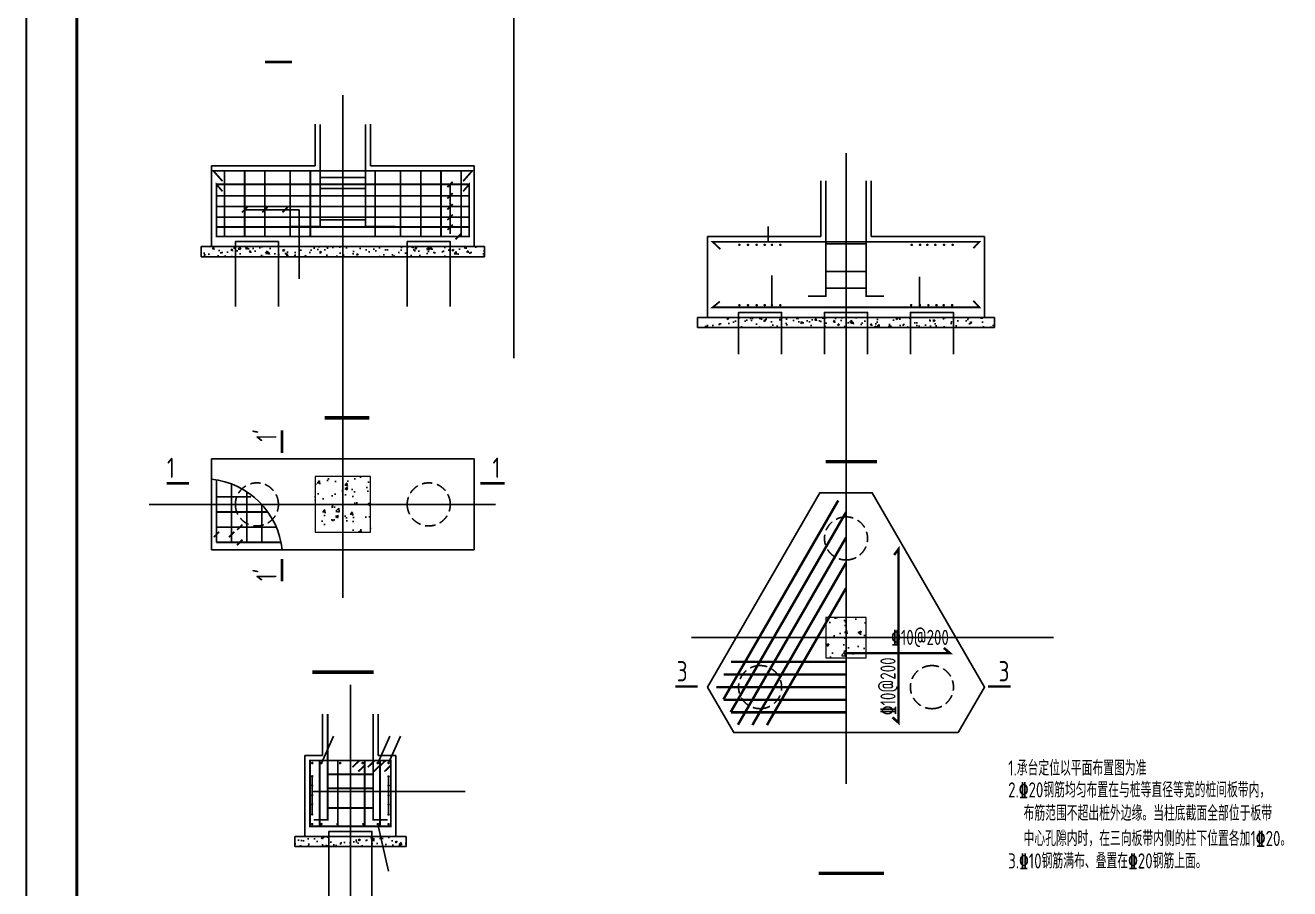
# Model space of a CAD drawing. Extents: x 447413 to 2975780, y -1432727 to 1301644.
# Drawn here: x 2253682 to 2291204, y 464475 to 490080 of the extents above; entities that cross this region are included whole.
import ezdxf

# ---------------------------------------------------------------- set-up
doc = ezdxf.new("R2010")
doc.units = 0
doc.header["$LTSCALE"] = 1000
doc.header["$MEASUREMENT"] = 0
doc.linetypes.add('DASHED', pattern=[0.75, 0.5, -0.25])
doc.linetypes.add('DOTE', pattern=[2.42, 2, -0.2, 0.02, -0.2])
for name, color, linetype in [('DIM_LEAD', 3, 'Continuous'), ('DIM_SYMB', 3, 'Continuous'), ('DOTE', 1, 'Continuous'), ('PILE_DASH', 9, 'DASHED'), ('PUB_DIM', 3, 'Continuous'), ('图框', 253, 'Continuous'), ('文字说明', 7, 'Continuous'), ('标注', 2, 'Continuous'), ('桩', 1, 'Continuous'), ('详图', 8, 'Continuous'), ('详图钢筋', 1, 'Continuous')]:
    doc.layers.add(name, color=color, linetype=linetype)
doc.layers.add('审图意见修改', color=5, linetype='Continuous', plot=False)
doc.layers.add('柱', color=51, linetype='Continuous', lineweight=18)
doc.styles.add('标注', font='tssdeng.shx', dxfattribs={"width": 0.8, "bigfont": 'tssdchn.shx'})

# ---------------------------------------------------------------- blocks, each defined once
blk = doc.blocks.new('A$C6B0021A6')
at = {"layer": '图框', "color": 2, "const_width": 40, "elevation": -84000}
blk.add_lwpolyline([(20, 84120), (118920, 84120), (118920, 20), (20, 20)], close=True, dxfattribs=at)
at = {"layer": '图框', "color": 153, "const_width": 58, "elevation": -84000}
blk.add_lwpolyline([(111420, 1020), (2520, 1020), (2520, 83120), (111420, 83120)], close=True, dxfattribs=at)
blk = doc.blocks.new('555555')
at = {"layer": '文字说明'}
h = blk.add_hatch(dxfattribs=at)
h.set_pattern_fill('AR-CONC', color=256, scale=100, style=0)
h.set_pattern_definition([(50, (-305241.43, -215999.01), (182.18467, -15.939086), [19.05, -209.55]), (355, (-305241.43, -215999.01), (-35.24283, 191.05664), [15.24, -167.64]), (100.451, (-305226.25, -216000.34), (146.9425, 175.11669), [16.19, -178.09]), (46.1842, (-305241.43, -215948.21), (271.07904, -42.04233), [28.575, -314.325]), (96.6356, (-305218.84, -215951.72), (237.40423, 247.42556), [24.285, -267.135]), (351.184, (-305241.43, -215948.2), (237.4046, 247.42512), [22.86, -251.46]), (21, (-305216.03, -215960.91), (151.61488, -102.26552), [19.05, -209.55]), (326, (-305216.03, -215960.91), (61.80203, 184.18797), [15.24, -167.64]), (71.4514, (-305203.4, -215969.43), (213.41649, 81.92286), [16.19, -178.09]), (37.5, (-305241.43, -215999.01), (3.088603, 84.555039), [0, -165.608, 0, -170.18, 0, -168.275]), (7.5, (-305241.43, -215999.01), (66.819663, 100.180575), [0, -97.028, 0, -161.798, 0, -64.135]), (327.5, (-305298.07, -215999.01), (135.590595, -5.728744), [0, -63.5, 0, -198.12, 0, -262.89]), (317.5, (-305323.47, -215999.01), (148.12918, 25.42649), [0, -82.55, 0, -131.572, 0, -186.69])])
h.paths.add_polyline_path([(1168, 5535), (761, 5535), (761, 5435), (1168, 5435)])
h.paths.add_polyline_path([(1594, 5535), (1168, 5535), (1168, 5435), (1594, 5435)])
h.paths.add_polyline_path([(2018, 5535), (1594, 5535), (1594, 5435), (2018, 5435)])
h.paths.add_polyline_path([(2231, 5535), (2018, 5535), (2018, 5435), (2231, 5435)])
h.paths.add_polyline_path([(2444, 5535), (2231, 5535), (2231, 5435), (2444, 5435)])
h.paths.add_polyline_path([(2868, 5535), (2444, 5535), (2444, 5435), (2868, 5435)])
h.paths.add_polyline_path([(3294, 5535), (2868, 5535), (2868, 5435), (3294, 5435)])
h.paths.add_polyline_path([(3701, 5535), (3294, 5535), (3294, 5435), (3701, 5435)])
h = blk.add_hatch(dxfattribs=at)
h.set_pattern_fill('AR-CONC', color=256, scale=150, style=0)
h.set_pattern_definition([(50, (-796823.3, -215999.01), (273.277003, -23.90863), [28.575, -314.325]), (355, (-796823.3, -215999), (-52.86424, 286.58496), [22.86, -251.46]), (100.451, (-796800.54, -216001), (220.41375, 262.67503), [24.285, -267.135]), (46.1842, (-796823.3, -215922.8), (406.61856, -63.06349), [42.8625, -471.4875]), (96.6356, (-796789.42, -215928.07), (356.10635, 371.13833), [36.4275, -400.7025]), (351.184, (-796823.3, -215922.8), (356.1069, 371.13768), [34.29, -377.19]), (21, (-796785.2, -215941.86), (227.42232, -153.39828), [28.575, -314.325]), (326, (-796785.2, -215941.86), (92.70304, 276.28195), [22.86, -251.46]), (71.4514, (-796766.26, -215954.65), (320.12474, 122.88429), [24.285, -267.135]), (37.5, (-796823.31, -215999.01), (4.632905, 126.832558), [0, -248.412, 0, -255.27, 0, -252.4125]), (7.5, (-796823.31, -215999.01), (100.229494, 150.270862), [0, -145.542, 0, -242.697, 0, -96.2025]), (327.5, (-796908.27, -215999.01), (203.385893, -8.593116), [0, -95.25, 0, -297.18, 0, -394.335]), (317.5, (-796946.37, -215999.01), (222.193772, 38.139737), [0, -123.825, 0, -197.358, 0, -280.035])])
h.paths.add_polyline_path([(2431, 2571), (2031, 2571), (2031, 2171), (2431, 2171)])
at = {"layer": 'Defpoints'}
blk.add_point((2231, 2371), dxfattribs=at)
at = {"layer": 'DIM_LEAD'}
for p, q in [((1460, 6284), (1460, 6433)), ((1498, 5657), (1498, 5951)), ((2957, 5657), (2957, 5938))]:
    blk.add_line(p, q, dxfattribs=at)
at = {"layer": 'DIM_SYMB', "const_width": 35}
for points in [[(2030, 4110), (2537, 4110)], [(1961, 40), (2606, 40)]]:
    blk.add_lwpolyline(points, dxfattribs=at)
at = {"layer": 'DOTE', "ltscale": 0.005}
for p, q in [((2231, 7159), (2231, 925)), ((703, 2371), (4284, 2371))]:
    blk.add_line(p, q, dxfattribs=at)
at = {"layer": 'PILE_DASH', "ltscale": 0.2}
for points in [[(2231, 3564, 1), (2231, 3138, 1)], [(1381, 2094, 1), (1381, 1668, 1)], [(3081, 2094, 1), (3081, 1668, 1)]]:
    blk.add_lwpolyline(points, format="xyb", close=True, dxfattribs=at)
at = {"layer": '文字说明', "const_width": 25}
for points in [[(764, 1887), (543, 1887)], [(3859, 1887), (3637, 1887)]]:
    blk.add_lwpolyline(points, dxfattribs=at)
at = {"layer": '柱'}
blk.add_lwpolyline([(2431, 2571), (2031, 2571), (2031, 2171), (2431, 2171)], close=True, dxfattribs=at)
at = {"layer": '桩'}
for points in [[(1594, 5174), (1594, 5585), (1168, 5585), (1168, 5174)], [(2444, 5174), (2444, 5585), (2018, 5585), (2018, 5174)], [(2868, 5174), (2868, 5585), (3294, 5585), (3294, 5174)]]:
    blk.add_lwpolyline(points, dxfattribs=at)
at = {"layer": '详图'}
for p, q in [((1981, 6887), (1981, 6335)), ((2031, 6887), (2031, 6335)), ((2481, 6887), (2481, 6335)), ((861, 6335), (1981, 6335)), ((861, 5535), (861, 6335)), ((2481, 6335), (3601, 6335)), ((3601, 5535), (3601, 6335)), ((761, 5535), (761, 5435)), ((761, 5535), (3701, 5535)), ((3701, 5535), (3701, 5435)), ((761, 5435), (3701, 5435))]:
    blk.add_line(p, q, dxfattribs=at)
blk.add_lwpolyline([(3341, 1431), (3601, 1881), (2491, 3801), (1971, 3801), (861, 1881), (1121, 1431)], close=True, dxfattribs=at)
at = {"layer": '详图钢筋'}
for points, const_width in [([(2031, 6887), (2031, 5745), (1854, 5745)], 17.5), ([(2431, 6887), (2431, 5745), (2608, 5745)], 17.5), ([(987, 6211), (987, 6211), (911, 6284), (2231, 6284)], 17.5), ([(2031, 6263), (2431, 6263)], 17.5), ([(3490, 6220), (3490, 6220), (3551, 6284), (2231, 6284)], 17.5), ([(2031, 5989), (2431, 5989)], 17.5), ([(2031, 5824), (2431, 5824)], 17.5), ([(983, 5693), (983, 5693), (911, 5635), (2231, 5635)], 17.5), ([(3490, 5701), (3490, 5701), (3551, 5635), (2231, 5635)], 17.5), ([(2154, 3726), (1018, 1759)], 25), ([(2231, 3610), (1090, 1634)], 25), ([(2231, 3360), (1162, 1509)], 25), ([(2707, 3188), (2750, 3244), (2750, 1530), (2691, 1582)], 25), ([(2231, 3110), (1305, 1506)], 25), ([(2231, 2860), (1449, 1506)], 25), ([(2231, 2217), (3258, 2217), (3199, 2269)], 25), ([(1092, 2131), (2231, 2131)], 25), ([(1020, 2006), (2231, 2006)], 25), ([(948, 1881), (2231, 1881)], 25), ([(1020, 1756), (2231, 1756)], 25), ([(1092, 1631), (2231, 1631)], 25)]:
    blk.add_lwpolyline(points, dxfattribs=dict(at, const_width=const_width))
at = {"layer": '详图钢筋', "const_width": 12.5}
for points in [[(1170, 6253, 1), (1182, 6253, 1)], [(1255, 6253, 1), (1268, 6253, 1)], [(1341, 6253, 1), (1353, 6253, 1)], [(1420, 6253, 1), (1433, 6253, 1)], [(1492, 6253, 1), (1504, 6253, 1)], [(1575, 6253, 1), (1587, 6253, 1)], [(2887, 6253, -1), (2874, 6253, -1)], [(2970, 6253, -1), (2957, 6253, -1)], [(3042, 6253, -1), (3029, 6253, -1)], [(3121, 6253, -1), (3108, 6253, -1)], [(3207, 6253, -1), (3194, 6253, -1)], [(3292, 6253, -1), (3280, 6253, -1)], [(1170, 5657, 1), (1182, 5657, 1)], [(1255, 5657, 1), (1268, 5657, 1)], [(1341, 5657, 1), (1353, 5657, 1)], [(1420, 5657, 1), (1433, 5657, 1)], [(1492, 5657, 1), (1504, 5657, 1)], [(1575, 5657, 1), (1587, 5657, 1)], [(2869, 5657, 1), (2881, 5657, 1)], [(2954, 5657, 1), (2967, 5657, 1)], [(3040, 5657, 1), (3052, 5657, 1)], [(3119, 5657, 1), (3132, 5657, 1)], [(3191, 5657, 1), (3203, 5657, 1)], [(3274, 5657, 1), (3287, 5657, 1)]]:
    blk.add_lwpolyline(points, format="xyb", close=True, dxfattribs=at)
at = {"layer": '文字说明', "style": '标注'}
for s, height, width, p in [('%%13210@200 ', 150, 0.75, (2677, 2298)), ('3', 200, 0.8, (557, 1938)), ('3', 200, 0.8, (3740, 1938)), ('1.承台定位以平面布置图为准', 150, 0.75, (3835, 1006)), ('2.%%13220钢筋均匀布置在与桩等直径等宽的桩间板带内，', 150, 0.75, (3835, 790)), ('布筋范围不超出桩外边缘。当柱底截面全部位于板带', 150, 0.75, (3987, 560)), ('中心孔隙内时，在三向板带内侧的柱下位置各加1%%13220。', 150, 0.75, (3987, 310)), ('3.%%13210钢筋满布、叠置在%%13220钢筋上面。', 150, 0.75, (3835, 88))]:
    blk.add_text(s, height=height, dxfattribs=dict(at, width=width)).set_placement(p)
at = {"layer": '文字说明', "style": '标注', "width": 0.75}
blk.add_text('%%13210@200 ', height=150, rotation=90, dxfattribs=at).set_placement((2721, 1603))
blk = doc.blocks.new('ffsfxxfff')
at = {"layer": '文字说明'}
h = blk.add_hatch(dxfattribs=at)
h.set_pattern_fill('AR-CONC', color=256, scale=100, style=0)
h.set_pattern_definition([(50, (-446851.95, -271847.95), (182.18467, -15.939086), [19.05, -209.55]), (355, (-446851.95, -271847.95), (-35.242826, 191.05664), [15.24, -167.64]), (100.451, (-446836.77, -271849.28), (146.9425, 175.11669), [16.19, -178.09]), (46.1842, (-446851.95, -271797.15), (271.07904, -42.04233), [28.575, -314.325]), (96.6356, (-446829.36, -271800.66), (237.40423, 247.42556), [24.285, -267.135]), (351.184, (-446851.95, -271797.15), (237.4046, 247.42512), [22.86, -251.46]), (21, (-446826.55, -271809.85), (151.61488, -102.26552), [19.05, -209.55]), (326, (-446826.55, -271809.85), (61.80203, 184.187966), [15.24, -167.64]), (71.4514, (-446813.92, -271818.38), (213.41649, 81.92286), [16.19, -178.09]), (37.5, (-446851.95, -271847.955), (3.088603, 84.555039), [0, -165.608, 0, -170.18, 0, -168.275]), (7.5, (-446851.95, -271847.955), (66.819663, 100.180575), [0, -97.028, 0, -161.798, 0, -64.135]), (327.5, (-446908.595, -271847.955), (135.590595, -5.728744), [0, -63.5, 0, -198.12, 0, -262.89]), (317.5, (-446934, -271847.95), (148.129181, 25.42649), [0, -82.55, 0, -131.572, 0, -186.69])])
h.paths.add_polyline_path([(7581, 5238), (7581, 5338), (7481, 5338), (4781, 5338), (4781, 5238)])
h = blk.add_hatch(dxfattribs=at)
h.set_pattern_fill('AR-CONC', color=256, scale=150, style=0)
h.set_pattern_definition([(50, (-774695.7, -231572.61), (273.277003, -23.90863), [28.575, -314.325]), (355, (-774695.7, -231572.6), (-52.86424, 286.58496), [22.86, -251.46]), (100.451, (-774672.92, -231574.6), (220.41375, 262.67503), [24.285, -267.135]), (46.1842, (-774695.7, -231496.4), (406.61856, -63.06349), [42.8625, -471.4875]), (96.6356, (-774661.8, -231501.67), (356.10635, 371.13833), [36.4275, -400.7025]), (351.184, (-774695.7, -231496.4), (356.1069, 371.13768), [34.29, -377.19]), (21, (-774657.6, -231515.46), (227.42232, -153.39828), [28.575, -314.325]), (326, (-774657.6, -231515.46), (92.70304, 276.28195), [22.86, -251.46]), (71.4514, (-774638.64, -231528.25), (320.12474, 122.88429), [24.285, -267.135]), (37.5, (-774695.69, -231572.61), (4.632905, 126.832558), [0, -248.412, 0, -255.27, 0, -252.4125]), (7.5, (-774695.7, -231572.61), (100.229494, 150.270862), [0, -145.542, 0, -242.697, 0, -96.2025]), (327.5, (-774780.66, -231572.61), (203.385893, -8.593116), [0, -95.25, 0, -297.18, 0, -394.335]), (317.5, (-774818.76, -231572.61), (222.193772, 38.139737), [0, -123.825, 0, -197.358, 0, -280.035])])
h.paths.add_polyline_path([(6456, 2515), (6456, 3065), (5906, 3065), (5906, 2515)])
h = blk.add_hatch(dxfattribs=at)
h.set_pattern_fill('AR-CONC', color=256, scale=100, style=0)
h.set_pattern_definition([(50, (-451123.56, -277678.24), (182.18467, -15.939086), [19.05, -209.55]), (355, (-451123.56, -277678.24), (-35.242826, 191.05664), [15.24, -167.64]), (100.451, (-451108.38, -277679.56), (146.9425, 175.11669), [16.19, -178.09]), (46.1842, (-451123.56, -277627.44), (271.07904, -42.04233), [28.575, -314.325]), (96.6356, (-451100.97, -277630.94), (237.40423, 247.42556), [24.285, -267.135]), (351.184, (-451123.56, -277627.44), (237.4046, 247.42512), [22.86, -251.46]), (21, (-451098.16, -277640.14), (151.61488, -102.26552), [19.05, -209.55]), (326, (-451098.16, -277640.14), (61.80203, 184.187966), [15.24, -167.64]), (71.4514, (-451085.53, -277648.66), (213.41649, 81.92286), [16.19, -178.09]), (37.5, (-451123.56, -277678.237), (3.088603, 84.555039), [0, -165.608, 0, -170.18, 0, -168.275]), (7.5, (-451123.56, -277678.24), (66.819663, 100.180575), [0, -97.028, 0, -161.798, 0, -64.135]), (327.5, (-451180.2, -277678.237), (135.590595, -5.728744), [0, -63.5, 0, -198.12, 0, -262.89]), (317.5, (-451205.6, -277678.24), (148.129181, 25.42649), [0, -82.55, 0, -131.572, 0, -186.69])])
h.paths.add_polyline_path([(6706, -492), (6806, -492), (6806, -592), (5706, -592), (5706, -492), (5806, -492)])
at = {"layer": 'DIM_LEAD'}
for p, q in [((7243, 5954), (7243, 5466)), ((5210, 5703), (5750, 5703)), ((5750, 5703), (5750, 5020)), ((5969, 233), (6088, 498)), ((6527, 233), (6646, 498)), ((6634, 233), (6753, 498)), ((5878, -274), (5878, 103)), ((6634, -276), (6634, 101)), ((5878, -49), (7392, -49)), ((6527, -370), (6634, -835))]:
    blk.add_line(p, q, dxfattribs=at)
at = {"layer": 'DIM_SYMB', "const_width": 35}
for points in [[(6003, 3645), (6444, 3645)], [(5878, 1131), (6486, 1131)], [(5999, -2196), (6600, -2196)]]:
    blk.add_lwpolyline(points, dxfattribs=at)
at = {"layer": 'DOTE', "ltscale": 0.005}
for p, q in [((6181, 6837), (6181, 1867)), ((7691, 2790), (4265, 2790)), ((6256, 1006), (6256, -1409))]:
    blk.add_line(p, q, dxfattribs=at)
at = {"layer": 'PILE_DASH', "ltscale": 0.2}
for points in [[(5544, 2790, 1), (5118, 2790, 1)], [(6818, 2790, -1), (7244, 2790, -1)]]:
    blk.add_lwpolyline(points, format="xyb", close=True, dxfattribs=at)
at = {"layer": '文字说明', "const_width": 25}
for points in [[(5579, 3521), (5579, 3299)], [(4660, 2999), (4438, 2999)], [(7781, 2999), (7541, 2999)], [(5579, 2250), (5579, 2028)]]:
    blk.add_lwpolyline(points, dxfattribs=at)
at = {"layer": '柱'}
blk.add_lwpolyline([(6456, 2515), (6456, 3065), (5906, 3065), (5906, 2515)], close=True, dxfattribs=at)
at = {"layer": '标注', "const_width": 17.5}
for points in [[(7215, 5926), (7268, 5979)], [(7215, 5814), (7268, 5867)], [(7215, 5706), (7268, 5759)], [(5184, 5677), (5237, 5730)], [(5384, 5677), (5437, 5730)], [(5584, 5677), (5637, 5730)], [(7215, 5601), (7268, 5654)], [(7215, 5503), (7268, 5556)], [(7296, 5410), (7349, 5463)], [(4905, 2466), (4958, 2519)], [(5055, 2466), (5108, 2519)], [(5135, 2538), (5188, 2591)], [(5135, 2388), (5188, 2441)]]:
    blk.add_lwpolyline(points, dxfattribs=at)
at = {"layer": '桩'}
for points in [[(5544, 4746), (5544, 5388), (5118, 5388), (5118, 4746)], [(7244, 4746), (7244, 5388), (6818, 5388), (6818, 4746)], [(6469, -1084), (6469, -442), (6043, -442), (6043, -1084)]]:
    blk.add_lwpolyline(points, dxfattribs=at)
at = {"layer": '详图'}
for p, q in [((5906, 6138), (5906, 6548)), ((6456, 6138), (6456, 6548)), ((4881, 6138), (5906, 6138)), ((4881, 5338), (4881, 6138)), ((6456, 6138), (7481, 6138)), ((7481, 5338), (7481, 6138)), ((4781, 5238), (4781, 5338)), ((4781, 5338), (7481, 5338)), ((7481, 5338), (7581, 5338)), ((7581, 5238), (7581, 5338)), ((7581, 5238), (4781, 5238)), ((7481, 3240), (4881, 3240)), ((4881, 3240), (4881, 2340)), ((7481, 3240), (7481, 2340)), ((4881, 2340), (7481, 2340)), ((5981, 308), (5981, 717)), ((6531, 308), (6531, 717)), ((5806, 308), (5981, 308)), ((5806, -492), (5806, 308)), ((6531, 308), (6706, 308)), ((6706, -492), (6706, 308)), ((5706, -492), (5806, -492)), ((5706, -592), (5706, -492)), ((5806, -492), (6706, -492)), ((6706, -492), (6806, -492)), ((6806, -492), (6806, -592)), ((6806, -592), (5706, -592))]:
    blk.add_line(p, q, dxfattribs=at)
blk.add_arc((4800, 2259), 785, 5.9062, 84.0938, dxfattribs=at)
at = {"layer": '详图钢筋', "const_width": 17.5}
for points in [[(5956, 6548), (5956, 5538), (5667, 5538)], [(6406, 6548), (6406, 5538), (6701, 5538)], [(4991, 5985), (4900, 6088), (7462, 6088), (7371, 5985)], [(5010, 5438), (5010, 6088)], [(5210, 5438), (5210, 6088)], [(5410, 5438), (5410, 6088)], [(5660, 5438), (5660, 6088)], [(5860, 5438), (5860, 6088)], [(5956, 6022), (6406, 6022)], [(6502, 5438), (6502, 6088)], [(6752, 5438), (6752, 6088)], [(6952, 5438), (6952, 6088)], [(7152, 5438), (7152, 6088)], [(7352, 5438), (7352, 6088)], [(4991, 5885), (4931, 5953), (4931, 5438), (7431, 5438), (7431, 5953), (7371, 5885)], [(4931, 5954), (7431, 5954)], [(5956, 5913), (6406, 5913)], [(4931, 5840), (7431, 5840)], [(4931, 5734), (7431, 5734)], [(4931, 5629), (7431, 5629)], [(4931, 5532), (7431, 5532)], [(5956, 5604), (6406, 5604)], [(4931, 2415), (4931, 3033)], [(5081, 2415), (5081, 2992)], [(5231, 2415), (5231, 2915)], [(4931, 2865), (5272, 2865)], [(5381, 2415), (5381, 2787)], [(4931, 2715), (5439, 2715)], [(4931, 2565), (5523, 2565)], [(4931, 2415), (5570, 2415)], [(6031, 717), (6031, -329), (5892, -329)], [(6481, 717), (6481, -329), (6626, -329)], [(5856, 258), (5856, 258), (5856, -392), (6656, -392), (6656, 258), (5856, 258)], [(5952, 258), (5952, -392)], [(6132, 258), (6132, -392)], [(6344, 258), (6276, 192)], [(6397, 258), (6397, -392)], [(6497, 258), (6428, 192)], [(6604, 258), (6535, 192)], [(6549, 258), (6549, -392)], [(6031, 122), (6481, 122)], [(6397, 210), (6334, 149)], [(6549, 210), (6486, 149)], [(6656, 210), (6593, 149)], [(6031, -17), (6481, -17)], [(6031, -211), (6481, -211)]]:
    blk.add_lwpolyline(points, dxfattribs=at)
at = {"layer": '详图钢筋', "const_width": 12.5}
for points in [[(5885, 233, -1), (5872, 233, -1)], [(5975, 233, -1), (5963, 233, -1)], [(6161, 233, -1), (6148, 233, -1)], [(6384, 233, -1), (6371, 233, -1)], [(6533, 233, -1), (6520, 233, -1)], [(6640, 233, -1), (6627, 233, -1)], [(5872, 103, 1), (5884, 103, 1)], [(5872, 12, 1), (5884, 12, 1)], [(6640, 101, -1), (6628, 101, -1)], [(6640, 10, -1), (6628, 10, -1)], [(5872, -85, 1), (5884, -85, 1)], [(6640, -87, -1), (6628, -87, -1)], [(5872, -175, 1), (5884, -175, 1)], [(6640, -177, -1), (6628, -177, -1)], [(5872, -274, 1), (5884, -274, 1)], [(5872, -370, 1), (5884, -370, 1)], [(5963, -370, 1), (5976, -370, 1)], [(6122, -370, 1), (6134, -370, 1)], [(6390, -370, -1), (6378, -370, -1)], [(6533, -370, -1), (6521, -370, -1)], [(6640, -276, -1), (6628, -276, -1)], [(6640, -370, -1), (6628, -370, -1)]]:
    blk.add_lwpolyline(points, format="xyb", close=True, dxfattribs=at)
at = {"layer": '文字说明', "style": '标注', "width": 0.8}
for p in [(5526, 3410), (5526, 2032)]:
    blk.add_text("1'", height=200, rotation=90, dxfattribs=at).set_placement(p)
for p in [(4442, 3052), (7662, 3052)]:
    blk.add_text('1', height=200, dxfattribs=at).set_placement(p)

msp = doc.modelspace()

# ---------------------------------------------------------------- linework, layer by layer
at = {"layer": 'PUB_DIM', "const_width": 70}
msp.add_lwpolyline([(2260795.9, 488991), (2261595.5, 488991)], dxfattribs=at)
at = {"layer": '审图意见修改'}
msp.add_line((2268176.1, 491469.6), (2268176.1, 480212.5), dxfattribs=at)

# ---------------------------------------------------------------- block references
at = {"xscale": 1.5, "yscale": 1.5, "zscale": 1.5, "rotation": 270}
msp.add_blockref('A$C6B0021A6', (2253682, 627238.4, 252000), dxfattribs=at)
at = {"xscale": 3, "yscale": 3, "zscale": 3}
msp.add_blockref('555555', (2271344.2, 464809.2), dxfattribs=at)
at = {"layer": 'DOTE', "color": 8, "linetype": 'DOTE', "ltscale": 0.5, "xscale": 3, "yscale": 3, "zscale": 3}
msp.add_blockref('ffsfxxfff', (2244561.7, 467501.1), dxfattribs=at)

doc.saveas('drawing.dxf')
